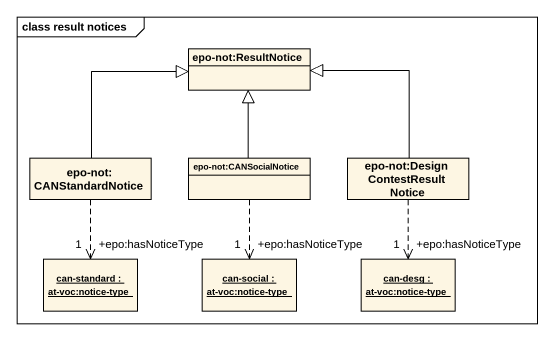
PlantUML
@startuml
mainframe class result notices
hide circle
hide empty members
class "epo-not:ResultNotice" as epo_not_ResultNotice
class "epo-not:CANStandardNotice" as epo_not_CANStandardNotice
class "epo-not:CANSocialNotice" as epo_not_CANSocialNotice
class "epo-not:DesignContestResultNotice" as epo_not_DesignContestResultN
object "can-standard : at-voc:notice-type" as can_standard
object "can-social : at-voc:notice-type" as can_social
object "can-desg : at-voc:notice-type" as can_desg
epo_not_CANStandardNotice -up-|> epo_not_ResultNotice
epo_not_CANStandardNotice ..> "+epo:hasNoticeType\n1" can_standard
epo_not_CANSocialNotice -up-|> epo_not_ResultNotice
epo_not_CANSocialNotice ..> "+epo:hasNoticeType\n1" can_social
epo_not_DesignContestResultN -up-|> epo_not_ResultNotice
epo_not_DesignContestResultN ..> "+epo:hasNoticeType\n1" can_desg
@enduml
